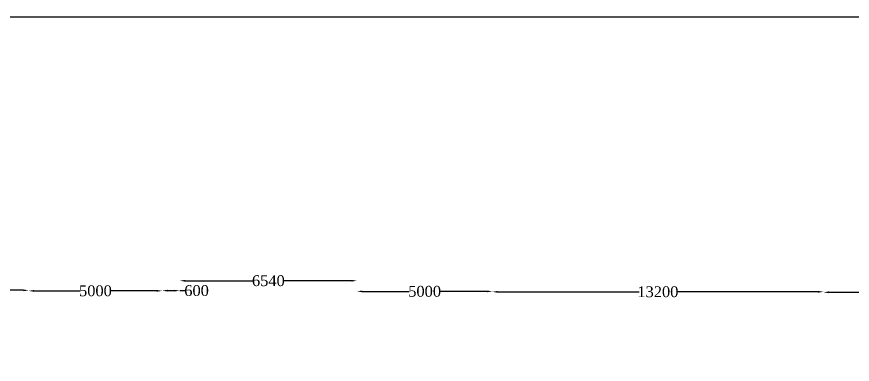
# Model space of a CAD drawing. Header units: millimetres. Extents: x 6088 to 181552, y 273 to 115946.
# Drawn here: x 28059 to 58843, y 103144 to 115946 of the extents above; entities that cross this region are included whole.
import ezdxf

# ---------------------------------------------------------------- set-up
doc = ezdxf.new("R2010")
doc.units = ezdxf.units.MM
doc.layers.add('DIM', color=5, linetype='Continuous')
doc.layers.add('TITLE', color=7, linetype='Continuous', lineweight=30)
doc.styles.get("Standard").update_dxf_attribs({"font": 'TIMES.TTF', "height": 400})
doc.dimstyles.get("Standard").update_dxf_attribs({"dimtxt": 400, "dimasz": 200, "dimexe": 0.18, "dimexo": 0.0625, "dimgap": 0.09, "dimtad": 0, "dimdec": 1, "dimrnd": 0.004500000000000001, "dimzin": 0, "dimdsep": 46, "dimtxsty": 'Standard', "dimcen": 0.1, "dimse1": 1, "dimse2": 1, "dimclrd": 5, "dimclre": 5, "dimclrt": 4, "dimadec": 0, "dimazin": 0, "dimtfac": 1, "dimtdec": 1, "dimtofl": 0, "dimtmove": 0, "dimatfit": 3, "dimfxl": 1, "dimtolj": 1, "dimtzin": 0, "dimarcsym": 0})

# ---------------------------------------------------------------- blocks, each defined once
blk = doc.blocks.new('*D17')
at = {"layer": 'Defpoints', "color": 0}
for p in [(18458.33055915148, 105899.4478829476), (28499.43001982674, 105899.4478829476), (28499.43001982674, 105868.3572607048)]:
    blk.add_point(p, dxfattribs=at)
at = {"layer": 'DIM', "color": 5, "lineweight": -2}
for p, q in [((18658.33055915148, 105868.3572607048), (22785.6396045576, 105868.3572607048)), ((28299.43001982674, 105868.3572607048), (24172.12097442062, 105868.3572607048))]:
    blk.add_line(p, q, dxfattribs=at)
at = {"layer": 'DIM', "color": 5}
for points in [[(18658.33055915148, 105901.6905940381), (18658.33055915148, 105835.0239273715), (18458.33055915148, 105868.3572607048)], [(28299.43001982674, 105901.6905940381), (28299.43001982674, 105835.0239273715), (28499.43001982674, 105868.3572607048)]]:
    blk.add_solid(points, dxfattribs=at)
at = {"layer": 'DIM', "color": 4, "insert": (23478.88028948911, 105868.3572607048), "char_height": 400, "attachment_point": 5}
blk.add_mtext('\\A1;10000', dxfattribs=at)
blk = doc.blocks.new('*D18')
at = {"layer": 'Defpoints', "color": 0}
for p in [(28499.43001982674, 105868.3572607048), (33418.78134287195, 105868.3572607048), (33418.78134287195, 105848.5748367033)]:
    blk.add_point(p, dxfattribs=at)
at = {"layer": 'DIM', "color": 5, "lineweight": -2}
for p, q in [((28699.43001982674, 105848.5748367033), (30393.04596253176, 105848.5748367033)), ((33218.78134287195, 105848.5748367033), (31525.16540016694, 105848.5748367033))]:
    blk.add_line(p, q, dxfattribs=at)
at = {"layer": 'DIM', "color": 5}
for points in [[(28699.43001982674, 105881.9081700366), (28699.43001982674, 105815.2415033699), (28499.43001982674, 105848.5748367033)], [(33218.78134287195, 105881.9081700366), (33218.78134287195, 105815.2415033699), (33418.78134287195, 105848.5748367033)]]:
    blk.add_solid(points, dxfattribs=at)
at = {"layer": 'DIM', "color": 4, "insert": (30959.10568134935, 105848.5748367033), "char_height": 400, "attachment_point": 5}
blk.add_mtext('\\A1;5000', dxfattribs=at)
blk = doc.blocks.new('*D19')
at = {"layer": 'Defpoints', "color": 0}
for p in [(33418.78134287195, 105848.5748367033), (34065.79770642763, 105856.1612157409), (34065.79770642763, 105848.5748367033)]:
    blk.add_point(p, dxfattribs=at)
at = {"layer": 'DIM', "color": 5, "lineweight": -2}
for p, q in [((33618.78134287195, 105856.1612157409), (33865.79770642763, 105856.1612157409)), ((34065.79770642763, 105856.1612157409), (34265.79770642763, 105856.1612157409))]:
    blk.add_line(p, q, dxfattribs=at)
at = {"layer": 'DIM', "color": 5}
for points in [[(33618.78134287195, 105889.4945490742), (33618.78134287195, 105822.8278824076), (33418.78134287195, 105856.1612157409)], [(33865.79770642763, 105889.4945490742), (33865.79770642763, 105822.8278824076), (34065.79770642763, 105856.1612157409)]]:
    blk.add_solid(points, dxfattribs=at)
at = {"layer": 'DIM', "color": 4, "insert": (34685.64257304624, 105856.1612157409), "char_height": 400, "attachment_point": 5}
blk.add_mtext('\\A1;600', dxfattribs=at)
blk = doc.blocks.new('*D20')
at = {"layer": 'Defpoints', "color": 0}
for p in [(40594.66860252153, 106221.1401583896), (34065.79770642763, 105856.1612157409), (40594.66860252153, 105856.1612157409)]:
    blk.add_point(p, dxfattribs=at)
at = {"layer": 'DIM', "color": 5, "lineweight": -2}
for p, q in [((34265.79770642763, 106221.1401583896), (36762.73147458994, 106221.1401583896)), ((40394.66860252153, 106221.1401583896), (37897.73483435922, 106221.1401583896))]:
    blk.add_line(p, q, dxfattribs=at)
at = {"layer": 'DIM', "color": 5}
for points in [[(34265.79770642763, 106254.473491723), (34265.79770642763, 106187.8068250563), (34065.79770642763, 106221.1401583896)], [(40394.66860252153, 106254.473491723), (40394.66860252153, 106187.8068250563), (40594.66860252153, 106221.1401583896)]]:
    blk.add_solid(points, dxfattribs=at)
at = {"layer": 'DIM', "color": 4, "insert": (37330.23315447458, 106221.1401583896), "char_height": 400, "attachment_point": 5}
blk.add_mtext('\\A1;6540', dxfattribs=at)
blk = doc.blocks.new('*D21')
at = {"layer": 'Defpoints', "color": 0}
for p in [(40594.66860252153, 106221.1401583896), (45579.79639707657, 106221.1401583896), (45579.79639707657, 105828.8672087921)]:
    blk.add_point(p, dxfattribs=at)
at = {"layer": 'DIM', "color": 5, "lineweight": -2}
for p, q in [((40794.66860252153, 105828.8672087921), (42521.17278098146, 105828.8672087921)), ((45379.79639707657, 105828.8672087921), (43653.29221861664, 105828.8672087921))]:
    blk.add_line(p, q, dxfattribs=at)
at = {"layer": 'DIM', "color": 5}
for points in [[(40794.66860252153, 105862.2005421255), (40794.66860252153, 105795.5338754588), (40594.66860252153, 105828.8672087921)], [(45379.79639707657, 105862.2005421255), (45379.79639707657, 105795.5338754588), (45579.79639707657, 105828.8672087921)]]:
    blk.add_solid(points, dxfattribs=at)
at = {"layer": 'DIM', "color": 4, "insert": (43087.23249979905, 105828.8672087921), "char_height": 400, "attachment_point": 5}
blk.add_mtext('\\A1;5000', dxfattribs=at)
blk = doc.blocks.new('*D22')
at = {"layer": 'Defpoints', "color": 0}
for p in [(45579.79639707657, 105828.8672087921), (57780.80719980621, 105828.8672087921), (57780.80719980621, 105813.6504866025)]:
    blk.add_point(p, dxfattribs=at)
at = {"layer": 'DIM', "color": 5, "lineweight": -2}
for p, q in [((45779.79639707657, 105813.6504866025), (50987.06111350988, 105813.6504866025)), ((57580.80719980621, 105813.6504866025), (52373.5424833729, 105813.6504866025))]:
    blk.add_line(p, q, dxfattribs=at)
at = {"layer": 'DIM', "color": 5}
for points in [[(45779.79639707657, 105846.9838199358), (45779.79639707657, 105780.3171532692), (45579.79639707657, 105813.6504866025)], [(57580.80719980621, 105846.9838199358), (57580.80719980621, 105780.3171532692), (57780.80719980621, 105813.6504866025)]]:
    blk.add_solid(points, dxfattribs=at)
at = {"layer": 'DIM', "color": 4, "insert": (51680.30179844139, 105813.6504866025), "char_height": 400, "attachment_point": 5}
blk.add_mtext('\\A1;13200', dxfattribs=at)
blk = doc.blocks.new('*D23')
at = {"layer": 'Defpoints', "color": 0}
for p in [(57780.80719980621, 105813.6504866025), (73857.73080493766, 105813.6504866025), (73857.73080493766, 105795.7219779118)]:
    blk.add_point(p, dxfattribs=at)
at = {"layer": 'DIM', "color": 5, "lineweight": -2}
for p, q in [((57980.80719980621, 105795.7219779118), (65126.02831744042, 105795.7219779118)), ((73657.73080493766, 105795.7219779118), (66512.50968730343, 105795.7219779118))]:
    blk.add_line(p, q, dxfattribs=at)
at = {"layer": 'DIM', "color": 5}
for points in [[(57980.80719980621, 105829.0553112451), (57980.80719980621, 105762.3886445784), (57780.80719980621, 105795.7219779118)], [(73657.73080493766, 105829.0553112451), (73657.73080493766, 105762.3886445784), (73857.73080493766, 105795.7219779118)]]:
    blk.add_solid(points, dxfattribs=at)
at = {"layer": 'DIM', "color": 4, "insert": (65819.26900237193, 105795.7219779118), "char_height": 400, "attachment_point": 5}
blk.add_mtext('\\A1;16100', dxfattribs=at)

msp = doc.modelspace()

# ---------------------------------------------------------------- linework, layer by layer
at = {"layer": 'TITLE', "lineweight": 30}
msp.add_lwpolyline([(6087.965629158774, 115945.7618535739), (181439.5997103689, 115945.7618535739), (181439.5997103689, 273.112917493796), (6087.965629158774, 273.112917493796)], close=True, dxfattribs=at)

# ---------------------------------------------------------------- dimensions: what is measured, and where the dimension line sits
at = {"layer": 'DIM'}
for p1, p2, distance, text, picture, middle in [((34065.79770642763, 105856.1612157409), (40594.66860252153, 105856.1612157409), 364.9789426486968, '6540', '*D20', (37330.23315447458, 106221.1401583896)), ((40594.66860252153, 106221.1401583896), (45579.79639707657, 106221.1401583896), -392.2729495974927, '5000', '*D21', (43087.23249979905, 105828.8672087921)), ((18458.33055915148, 105899.4478829476), (28499.43001982674, 105899.4478829476), -31.090622242802056, '10000', '*D17', (23478.88028948911, 105868.3572607048)), ((28499.43001982674, 105868.3572607048), (33418.78134287195, 105868.3572607048), -19.782424001503387, '5000', '*D18', (30959.10568134935, 105848.5748367033)), ((33418.78134287195, 105848.5748367033), (34065.79770642763, 105848.5748367033), 7.5863790376024545, '600', '*D19', (34685.64257304624, 105856.1612157409)), ((45579.79639707657, 105828.8672087921), (57780.80719980621, 105828.8672087921), -15.216722189594293, '13200', '*D22', (51680.30179844139, 105813.6504866025)), ((57780.80719980621, 105813.6504866025), (73857.73080493766, 105813.6504866025), -17.928508690703893, '16100', '*D23', (65819.26900237193, 105795.7219779118))]:
    dim = msp.add_aligned_dim(p1=p1, p2=p2, distance=distance, text=text, dimstyle='Standard', dxfattribs=at)
    dim.commit()
    dim.dimension.update_dxf_attribs({"geometry": picture, "text_midpoint": middle})

doc.saveas('drawing.dxf')
